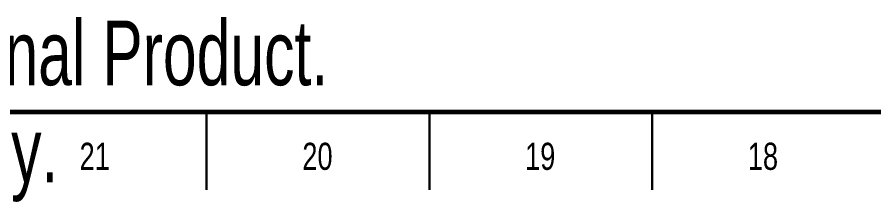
# Model space of a CAD drawing. Header units: inches. Extents: x 0 to 46.7, y 0 to 33.
# Drawn here: x 5.98 to 13.55, y -0.01 to 1.63 of the extents above; entities that cross this region are included whole.
import ezdxf

# ---------------------------------------------------------------- set-up
doc = ezdxf.new("R2010")
doc.units = ezdxf.units.IN
doc.header["$MEASUREMENT"] = 0
doc.styles.add('SLDTEXTSTYLE0', font='TXT', dxfattribs={"width": 0.75})
doc.styles.add('SLDTEXTSTYLE3', font='TXT', dxfattribs={"width": 0.7})

msp = doc.modelspace()

# ---------------------------------------------------------------- linework, layer by layer
at = {"color": 7, "linetype": 'Continuous', "lineweight": 60}
msp.add_line((46.0236, 0.7874), (0.7874, 0.7874), dxfattribs=at)
at = {"color": 7, "linetype": 'Continuous', "lineweight": 30}
for p, q in [((7.6575, 0.7874), (7.6575, 0.0984)), ((9.626, 0.7874), (9.626, 0.0984)), ((11.5945, 0.7874), (11.5945, 0.0984))]:
    msp.add_line(p, q, dxfattribs=at)

# ---------------------------------------------------------------- texts
at = {"color": 7, "linetype": 'Continuous', "char_height": 0.572807, "attachment_point": 1, "style": 'SLDTEXTSTYLE3'}
for s, insert in [('SOLIDWORKS Educational Product.', (0, 1.5976)), ('For Instructional Use Only.', (0, 0.7384))]:
    msp.add_mtext(s, dxfattribs=dict(at, insert=insert))
at = {"color": 7, "linetype": 'Continuous', "lineweight": 0, "char_height": 0.24, "attachment_point": 2, "style": 'SLDTEXTSTYLE0'}
for s, insert in [('21', (6.6684, 0.5163)), ('20', (8.6369, 0.5163)), ('19', (10.6054, 0.5163)), ('18', (12.5739, 0.5163))]:
    msp.add_mtext(s, dxfattribs=dict(at, insert=insert))

doc.saveas('drawing.dxf')
